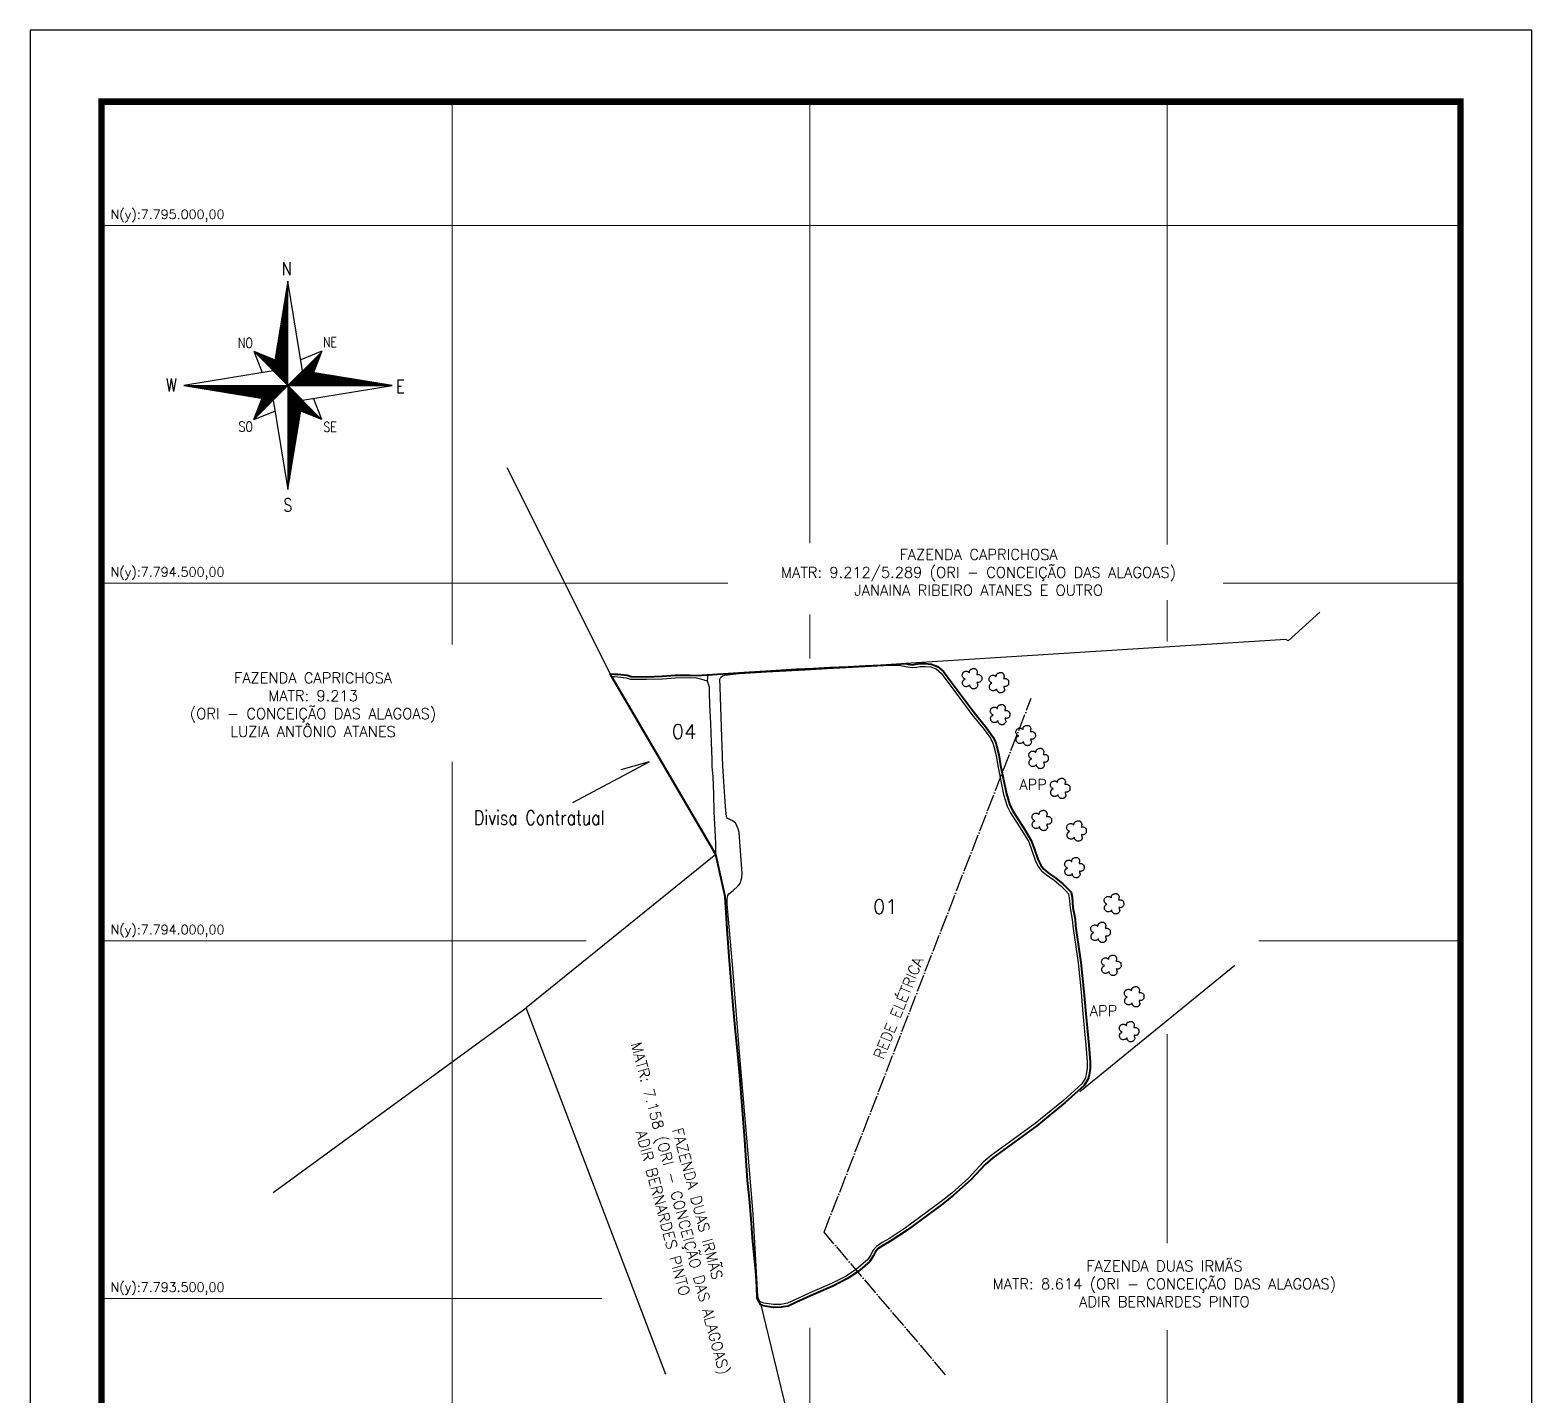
# Model space of a CAD drawing. Header units: millimetres. Extents: x 734910 to 737010, y 7792303 to 7795273.
# Drawn here: x 734910 to 737010, y 7793364 to 7795273 of the extents above; entities that cross this region are included whole.
import ezdxf

# ---------------------------------------------------------------- set-up
doc = ezdxf.new("R2010")
doc.units = ezdxf.units.MM
for name, pattern in [('ACAD_ISO04W100', [30, 24, -3, 0, -3]), ('CONTINUO', [0]), ('LIN0', [0])]:
    doc.linetypes.add(name, pattern=pattern)
doc.layers.add('0114000077', color=1, linetype='Continuous', lineweight=40)
doc.layers.add('MALHA', color=253, linetype='Continuous', lineweight=13)
for name, color, linetype in [('0114000077001', 5, 'Continuous'), ('0114000077004', 5, 'Continuous'), ('CONFRONTANTES', 7, 'Continuous'), ('MARGEM', 5, 'Continuous'), ('MATO', 1, 'Continuous'), ('REDE_DE_LUZ', 6, 'Continuous'), ('SETA_NORTE', 3, 'Continuous'), ('TEXTO', 7, 'Continuous')]:
    doc.layers.add(name, color=color, linetype=linetype)
doc.styles.add('ROMANS', font='romans', dxfattribs={"height": 0.2})
doc.styles.add('SIMPLEX', font='simplex', dxfattribs={"height": 0.2})

# ---------------------------------------------------------------- blocks, each defined once
blk = doc.blocks.new('mato')
at = {"layer": 'MATO', "color": 94, "linetype": 'CONTINUO'}
blk.add_lwpolyline([(734601.6, 7824194.7), (734600.8, 7824194.1), (734600, 7824193.3), (734599.1, 7824192.6), (734598, 7824192.3), (734596.9, 7824192.2), (734595.8, 7824192.2), (734594.9, 7824192.4), (734594.2, 7824192.7), (734593.5, 7824193.1), (734592.9, 7824193.6), (734592.3, 7824194.1), (734591.8, 7824194.7), (734591.5, 7824195.3), (734591.3, 7824195.9), (734591.2, 7824196.6), (734591, 7824197.5), (734591, 7824198.4), (734591, 7824199.3), (734591.2, 7824200), (734591.5, 7824200.5), (734591.9, 7824201), (734592.1, 7824201.5), (734592.4, 7824201.9), (734592.8, 7824202.3), (734594.2, 7824203.2), (734594.7, 7824203.6), (734594.5, 7824203.7), (734593.5, 7824204), (734593.1, 7824204.2), (734592.7, 7824204.5), (734592.3, 7824204.9), (734591.8, 7824205.6), (734591.3, 7824206.3), (734590.9, 7824207.1), (734590.7, 7824208), (734590.6, 7824208.8), (734590.7, 7824209.7), (734590.9, 7824210.7), (734591.3, 7824211.6), (734591.7, 7824212.4), (734592, 7824212.8), (734592.3, 7824213.1), (734592.7, 7824213.4), (734593.3, 7824213.8), (734593.9, 7824214.2), (734594.6, 7824214.5), (734595.3, 7824214.7), (734596, 7824214.8), (734596.6, 7824214.8), (734597.2, 7824214.8), (734597.8, 7824214.7), (734598.2, 7824214.6), (734598.7, 7824214.4), (734599.1, 7824214.3), (734599.5, 7824214), (734600, 7824213.4), (734600.5, 7824213), (734600.9, 7824212.8), (734601.1, 7824213.4), (734601.2, 7824214.2), (734601.3, 7824215.1), (734601.4, 7824215.5), (734601.5, 7824215.8), (734602, 7824216.5), (734602.3, 7824217), (734602.7, 7824217.4), (734603.2, 7824217.6), (734603.7, 7824217.8), (734604.3, 7824218), (734605.3, 7824218.4), (734605.8, 7824218.6), (734606.3, 7824218.7), (734606.9, 7824218.8), (734607.5, 7824218.8), (734608, 7824218.8), (734608.6, 7824218.7), (734609.1, 7824218.6), (734609.5, 7824218.4), (734610, 7824218.1), (734610.4, 7824217.9), (734610.7, 7824217.6), (734611, 7824217.2), (734611.3, 7824216.8), (734611.7, 7824216.3), (734611.9, 7824215.7), (734612.2, 7824215.1), (734612.4, 7824214.6), (734612.5, 7824214), (734612.5, 7824213.3), (734612.2, 7824212.1), (734611.9, 7824210.9), (734611.7, 7824210), (734612.4, 7824209.8), (734613.2, 7824209.9), (734614.1, 7824210), (734614.7, 7824209.9), (734615.4, 7824209.8), (734616, 7824209.5), (734616.6, 7824209.1), (734617.3, 7824208.6), (734617.8, 7824208.1), (734618.2, 7824207.9), (734618.6, 7824207.5), (734618.8, 7824207), (734619, 7824205.5), (734619.1, 7824203.9), (734619.1, 7824202.4), (734618.8, 7824201.5), (734618.4, 7824200.9), (734618, 7824200.3), (734617.5, 7824199.8), (734617, 7824199.3), (734616.5, 7824199), (734615.7, 7824198.7), (734614.9, 7824198.5), (734614.1, 7824198.3), (734613.3, 7824198.6), (734612.6, 7824198.7), (734612.1, 7824198.5), (734612.3, 7824197.3), (734613.2, 7824194.3), (734613.1, 7824193.5), (734613, 7824192.9), (734612.3, 7824191.8), (734611.9, 7824191.2), (734611.4, 7824190.7), (734611, 7824190.3), (734610.6, 7824189.9), (734610.1, 7824189.6), (734609.5, 7824189.4), (734608.8, 7824189.2), (734608.2, 7824189.2), (734607.5, 7824189.1), (734606.8, 7824189.2), (734605.7, 7824189.3), (734605.3, 7824189.5), (734604.8, 7824189.7), (734604.2, 7824190.1), (734603.7, 7824190.7), (734603.2, 7824191.3), (734602.7, 7824191.7), (734602.3, 7824192.2), (734602, 7824192.7), (734601.9, 7824194.3), (734601.7, 7824195)], dxfattribs=at)
blk = doc.blocks.new('A$C7F984228')
at = {"layer": 'SETA_NORTE', "linetype": 'Continuous'}
h = blk.add_hatch(dxfattribs=at)
h.set_pattern_fill('ANSI31', color=256, scale=5, angle=-90, style=0)
h.set_pattern_definition([(315, (-7849212.488, 504478.853), (11.22532015, 11.22532015), [])])
h.paths.add_polyline_path([(2671, 3542), (2716, 3816), (2183, 4030)])
h = blk.add_hatch(dxfattribs=at)
h.set_pattern_fill('ANSI31', color=256, scale=5, angle=180, style=0)
h.set_pattern_definition([(225, (504349.028, 7855425.992), (11.22532015, -11.22532015), [])])
h.paths.add_polyline_path([(3412, 3542), (3686, 3497), (3900, 4030)])
h = blk.add_hatch(dxfattribs=at)
h.set_pattern_fill('ANSI31', color=256, scale=5, style=0)
h.set_pattern_definition([(45, (-498265.35, -7849082.662), (-11.22532015, 11.22532015), [])])
h.paths.add_polyline_path([(2671, 2801), (2397, 2846), (2183, 2313)])
h = blk.add_hatch(dxfattribs=at)
h.set_pattern_fill('ANSI31', color=256, scale=5, angle=90, style=0)
h.set_pattern_definition([(135, (7855296.166, -498135.524), (-11.22532015, -11.22532015), [])])
h.paths.add_polyline_path([(3412, 2801), (3367, 2527), (3900, 2313)])
for p, q in [((3022, 5671), (3042, 5691)), ((3026, 5699), (3042, 5715)), ((3031, 5727), (3042, 5738)), ((3036, 5755), (3042, 5761)), ((3040, 5782), (3042, 5784)), ((2944, 5200), (3042, 5298)), ((2949, 5228), (3042, 5321)), ((2953, 5255), (3042, 5344)), ((2958, 5283), (3042, 5367)), ((2963, 5311), (3042, 5390)), ((2967, 5339), (3042, 5413)), ((2972, 5366), (3042, 5437)), ((2976, 5394), (3042, 5460)), ((2981, 5422), (3042, 5483)), ((2985, 5450), (3042, 5506)), ((2990, 5477), (3042, 5529)), ((2994, 5505), (3042, 5552)), ((2999, 5533), (3042, 5576)), ((3004, 5561), (3042, 5599)), ((3008, 5588), (3042, 5622)), ((3013, 5616), (3042, 5645)), ((3017, 5644), (3042, 5668)), ((2871, 4756), (3042, 4927)), ((2876, 4784), (3042, 4950)), ((2880, 4812), (3042, 4973)), ((2885, 4839), (3042, 4996)), ((2889, 4867), (3042, 5020)), ((2894, 4895), (3042, 5043)), ((2899, 4923), (3042, 5066)), ((2903, 4950), (3042, 5089)), ((2908, 4978), (3042, 5112)), ((2912, 5006), (3042, 5135)), ((2917, 5034), (3042, 5159)), ((2921, 5061), (3042, 5182)), ((2926, 5089), (3042, 5205)), ((2931, 5117), (3042, 5228)), ((2935, 5145), (3042, 5251)), ((2940, 5172), (3042, 5274)), ((2798, 4313), (3042, 4556)), ((2803, 4340), (3042, 4579)), ((2807, 4368), (3042, 4603)), ((2812, 4396), (3042, 4626)), ((2816, 4423), (3042, 4649)), ((2821, 4451), (3042, 4672)), ((2825, 4479), (3042, 4695)), ((2830, 4507), (3042, 4718)), ((2835, 4534), (3042, 4742)), ((2839, 4562), (3042, 4765)), ((2844, 4590), (3042, 4788)), ((2848, 4618), (3042, 4811)), ((2853, 4645), (3042, 4834)), ((2857, 4673), (3042, 4857)), ((2862, 4701), (3042, 4881)), ((2867, 4729), (3042, 4904)), ((2720, 3841), (3042, 4163)), ((2725, 3869), (3042, 4186)), ((2730, 3897), (3042, 4209)), ((2734, 3924), (3042, 4232)), ((2739, 3952), (3042, 4255)), ((2743, 3980), (3042, 4278)), ((2748, 4007), (3042, 4301)), ((2752, 4035), (3042, 4325)), ((2757, 4063), (3042, 4348)), ((2762, 4091), (3042, 4371)), ((2766, 4118), (3042, 4394)), ((2771, 4146), (3042, 4417)), ((2775, 4174), (3042, 4440)), ((2780, 4202), (3042, 4464)), ((2784, 4229), (3042, 4487)), ((2789, 4257), (3042, 4510)), ((2794, 4285), (3042, 4533)), ((2183, 4030), (2716, 3816)), ((2183, 4030), (2397, 3497)), ((2674, 3540), (3042, 3908)), ((2675, 3564), (3042, 3931)), ((2679, 3591), (3042, 3954)), ((2684, 3619), (3042, 3977)), ((2685, 3528), (3042, 3885)), ((2688, 3647), (3042, 4000)), ((2693, 3675), (3042, 4024)), ((2697, 3517), (3042, 3861)), ((2698, 3702), (3042, 4047)), ((2702, 3730), (3042, 4070)), ((2707, 3758), (3042, 4093)), ((2709, 3505), (3042, 3838)), ((2711, 3786), (3042, 4116)), ((2716, 3813), (3042, 4139)), ((2720, 3493), (3042, 3815)), ((2732, 3482), (3042, 3792)), ((3900, 4030), (3367, 3816)), ((3900, 4030), (3686, 3497)), ((2743, 3470), (3042, 3769)), ((2755, 3459), (3042, 3746)), ((2766, 3447), (3042, 3722)), ((2778, 3435), (3042, 3699)), ((2790, 3424), (3042, 3676)), ((2801, 3412), (3042, 3653)), ((2813, 3401), (3042, 3630)), ((2824, 3389), (3042, 3607)), ((2836, 3378), (3042, 3583)), ((2848, 3366), (3042, 3560)), ((2859, 3354), (3042, 3537)), ((2871, 3343), (3042, 3514)), ((2882, 3331), (3042, 3491)), ((2894, 3320), (3042, 3468)), ((2905, 3308), (3042, 3444)), ((2917, 3296), (3042, 3421)), ((3047, 3172), (3417, 3542)), ((3070, 3172), (3437, 3538)), ((3093, 3172), (3457, 3535)), ((3117, 3172), (3477, 3532)), ((3140, 3172), (3497, 3528)), ((3163, 3172), (3516, 3525)), ((3186, 3172), (3536, 3522)), ((3209, 3172), (3556, 3519)), ((3232, 3172), (3576, 3515)), ((3256, 3172), (3596, 3512)), ((3279, 3172), (3616, 3509)), ((3302, 3172), (3636, 3506)), ((3325, 3172), (3656, 3502)), ((3348, 3172), (3676, 3499)), ((3371, 3172), (3695, 3496)), ((3395, 3172), (3715, 3492)), ((3418, 3172), (3735, 3489)), ((3441, 3172), (3755, 3486)), ((3464, 3172), (3775, 3483)), ((3487, 3172), (3795, 3479)), ((3510, 3172), (3815, 3476)), ((3534, 3172), (3835, 3473)), ((3557, 3172), (3855, 3469)), ((3580, 3172), (3874, 3466)), ((3603, 3172), (3894, 3463)), ((3626, 3172), (3914, 3460)), ((3649, 3172), (3934, 3456)), ((3673, 3172), (3954, 3453)), ((3696, 3172), (3974, 3450)), ((3719, 3172), (3994, 3447)), ((3742, 3172), (4014, 3443)), ((3765, 3172), (4034, 3440)), ((3788, 3172), (4053, 3437)), ((3812, 3172), (4073, 3433)), ((3835, 3172), (4093, 3430)), ((3858, 3172), (4113, 3427)), ((3881, 3172), (4133, 3424)), ((3904, 3172), (4153, 3420)), ((3927, 3172), (4173, 3417)), ((3951, 3172), (4193, 3414)), ((3974, 3172), (4213, 3411)), ((3997, 3172), (4232, 3407)), ((4020, 3172), (4252, 3404)), ((428, 3170), (429, 3172)), ((448, 3167), (453, 3172)), ((468, 3164), (476, 3172)), ((488, 3161), (499, 3172)), ((508, 3157), (522, 3172)), ((528, 3154), (545, 3172)), ((548, 3151), (568, 3172)), ((567, 3148), (592, 3172)), ((587, 3144), (615, 3172)), ((607, 3141), (638, 3172)), ((627, 3138), (661, 3172)), ((647, 3134), (684, 3172)), ((667, 3131), (707, 3172)), ((687, 3128), (731, 3172)), ((707, 3125), (754, 3172)), ((727, 3121), (777, 3172)), ((746, 3118), (800, 3172)), ((766, 3115), (823, 3172)), ((786, 3112), (846, 3172)), ((806, 3108), (870, 3172)), ((826, 3105), (893, 3172)), ((846, 3102), (916, 3172)), ((866, 3098), (939, 3172)), ((886, 3095), (962, 3172)), ((906, 3092), (985, 3172)), ((925, 3089), (1009, 3172)), ((945, 3085), (1032, 3172)), ((965, 3082), (1055, 3172)), ((985, 3079), (1078, 3172)), ((1005, 3075), (1101, 3172)), ((1025, 3072), (1124, 3172)), ((1045, 3069), (1148, 3172)), ((1065, 3066), (1171, 3172)), ((1085, 3062), (1194, 3172)), ((1104, 3059), (1217, 3172)), ((1124, 3056), (1240, 3172)), ((1144, 3053), (1263, 3172)), ((1164, 3049), (1287, 3172)), ((1184, 3046), (1310, 3172)), ((1204, 3043), (1333, 3172)), ((1224, 3039), (1356, 3172)), ((1244, 3036), (1379, 3172)), ((1264, 3033), (1402, 3172)), ((1283, 3030), (1426, 3172)), ((1303, 3026), (1449, 3172)), ((1323, 3023), (1472, 3172)), ((1343, 3020), (1495, 3172)), ((1363, 3017), (1518, 3172)), ((1383, 3013), (1541, 3172)), ((1403, 3010), (1565, 3172)), ((1423, 3007), (1588, 3172)), ((1443, 3003), (1611, 3172)), ((1462, 3000), (1634, 3172)), ((1482, 2997), (1657, 3172)), ((1502, 2994), (1680, 3172)), ((1522, 2990), (1704, 3172)), ((1542, 2987), (1727, 3172)), ((1562, 2984), (1750, 3172)), ((1582, 2980), (1773, 3172)), ((1602, 2977), (1796, 3172)), ((1622, 2974), (1819, 3172)), ((1641, 2971), (1843, 3172)), ((1661, 2967), (1866, 3172)), ((1681, 2964), (1889, 3172)), ((1701, 2961), (1912, 3172)), ((1721, 2958), (1935, 3172)), ((1741, 2954), (1958, 3172)), ((1761, 2951), (1982, 3172)), ((1781, 2948), (2005, 3172)), ((1801, 2944), (2028, 3172)), ((1820, 2941), (2051, 3172)), ((1840, 2938), (2074, 3172)), ((1860, 2935), (2097, 3172)), ((1880, 2931), (2120, 3172)), ((1900, 2928), (2144, 3172)), ((1920, 2925), (2167, 3172)), ((1940, 2921), (2190, 3172)), ((1960, 2918), (2213, 3172)), ((1980, 2915), (2236, 3172)), ((1999, 2912), (2259, 3172)), ((2019, 2908), (2283, 3172)), ((2039, 2905), (2306, 3172)), ((2059, 2902), (2329, 3172)), ((2079, 2899), (2352, 3172)), ((2099, 2895), (2375, 3172)), ((2119, 2892), (2398, 3172)), ((2139, 2889), (2422, 3172)), ((2159, 2885), (2445, 3172)), ((2178, 2882), (2468, 3172)), ((3042, 3172), (2183, 2313)), ((2198, 2879), (2491, 3172)), ((2218, 2876), (2514, 3172)), ((2238, 2872), (2537, 3172)), ((2258, 2869), (2561, 3172)), ((2278, 2866), (2584, 3172)), ((2298, 2863), (2607, 3172)), ((2318, 2859), (2630, 3172)), ((2338, 2856), (2653, 3172)), ((2357, 2853), (2676, 3172)), ((2377, 2849), (2700, 3172)), ((2397, 2846), (2723, 3172)), ((2417, 2843), (2746, 3172)), ((2437, 2840), (2769, 3172)), ((2457, 2836), (2792, 3172)), ((2477, 2833), (2815, 3172)), ((2497, 2830), (2839, 3172)), ((2517, 2826), (2862, 3172)), ((2536, 2823), (2885, 3172)), ((2556, 2820), (2908, 3172)), ((2576, 2817), (2931, 3172)), ((2596, 2813), (2954, 3172)), ((2616, 2810), (2978, 3172)), ((2636, 2807), (3001, 3172)), ((2656, 2804), (3024, 3172)), ((2929, 3285), (3042, 3398)), ((2940, 3273), (3042, 3375)), ((2952, 3262), (3042, 3352)), ((2963, 3250), (3042, 3329)), ((2975, 3239), (3042, 3305)), ((2987, 3227), (3042, 3282)), ((2998, 3215), (3042, 3259)), ((3010, 3204), (3042, 3236)), ((3021, 3192), (3042, 3213)), ((3033, 3181), (3042, 3190)), ((3042, 3166), (3044, 3169)), ((3042, 3143), (3056, 3157)), ((3042, 3120), (3068, 3146)), ((3042, 3097), (3079, 3134)), ((3042, 3074), (3091, 3123)), ((3042, 3051), (3102, 3111)), ((3042, 3027), (3114, 3100)), ((3042, 3004), (3126, 3088)), ((3042, 2981), (3137, 3076)), ((3042, 2958), (3149, 3065)), ((3042, 2935), (3160, 3053)), ((3042, 2912), (3172, 3042)), ((3042, 2888), (3183, 3030)), ((4043, 3172), (4272, 3401)), ((4066, 3172), (4292, 3397)), ((4090, 3172), (4312, 3394)), ((4113, 3172), (4332, 3391)), ((4136, 3172), (4352, 3388)), ((4159, 3172), (4372, 3384)), ((4182, 3172), (4392, 3381)), ((4205, 3172), (4411, 3378)), ((4228, 3172), (4431, 3374)), ((4252, 3172), (4451, 3371)), ((4275, 3172), (4471, 3368)), ((4298, 3172), (4491, 3365)), ((4321, 3172), (4511, 3361)), ((4344, 3172), (4531, 3358)), ((4367, 3172), (4551, 3355)), ((4391, 3172), (4571, 3352)), ((4414, 3172), (4590, 3348)), ((4437, 3172), (4610, 3345)), ((4460, 3172), (4630, 3342)), ((4483, 3172), (4650, 3338)), ((4506, 3172), (4670, 3335)), ((4530, 3172), (4690, 3332)), ((4553, 3172), (4710, 3329)), ((4576, 3172), (4730, 3325)), ((4599, 3172), (4750, 3322)), ((4622, 3172), (4769, 3319)), ((4645, 3172), (4789, 3316)), ((4669, 3172), (4809, 3312)), ((4692, 3172), (4829, 3309)), ((4715, 3172), (4849, 3306)), ((4738, 3172), (4869, 3302)), ((4761, 3172), (4889, 3299)), ((4784, 3172), (4909, 3296)), ((4808, 3172), (4929, 3293)), ((4831, 3172), (4948, 3289)), ((4854, 3172), (4968, 3286)), ((4877, 3172), (4988, 3283)), ((4900, 3172), (5008, 3279)), ((4923, 3172), (5028, 3276)), ((4947, 3172), (5048, 3273)), ((4970, 3172), (5068, 3270)), ((4993, 3172), (5088, 3266)), ((5016, 3172), (5108, 3263)), ((5039, 3172), (5127, 3260)), ((5062, 3172), (5147, 3257)), ((5086, 3172), (5167, 3253)), ((5109, 3172), (5187, 3250)), ((5132, 3172), (5207, 3247)), ((5155, 3172), (5227, 3243)), ((5178, 3172), (5247, 3240)), ((5201, 3172), (5267, 3237)), ((5225, 3172), (5287, 3234)), ((5248, 3172), (5306, 3230)), ((5271, 3172), (5326, 3227)), ((5294, 3172), (5346, 3224)), ((5317, 3172), (5366, 3221)), ((5340, 3172), (5386, 3217)), ((5364, 3172), (5406, 3214)), ((5387, 3172), (5426, 3211)), ((5410, 3172), (5446, 3207)), ((5433, 3172), (5466, 3204)), ((5456, 3172), (5485, 3201)), ((5479, 3172), (5505, 3198)), ((5503, 3172), (5525, 3194)), ((5526, 3172), (5545, 3191)), ((5549, 3172), (5565, 3188)), ((5572, 3172), (5585, 3184)), ((5595, 3172), (5605, 3181)), ((5618, 3172), (5625, 3178)), ((5642, 3172), (5645, 3175)), ((2183, 2313), (2397, 2846)), ((3042, 2865), (3195, 3018)), ((3042, 2842), (3207, 3007)), ((3042, 2819), (3218, 2995)), ((3042, 2796), (3230, 2984)), ((3042, 2773), (3241, 2972)), ((3042, 2749), (3253, 2961)), ((3042, 2726), (3265, 2949)), ((3042, 2703), (3276, 2937)), ((3042, 2680), (3288, 2926)), ((3042, 2657), (3299, 2914)), ((3042, 2634), (3311, 2903)), ((3042, 2610), (3322, 2891)), ((3042, 2587), (3334, 2879)), ((3042, 2564), (3346, 2868)), ((3042, 2541), (3357, 2856)), ((3042, 2518), (3369, 2845)), ((3042, 2495), (3380, 2833)), ((3042, 2471), (3392, 2822)), ((3042, 2448), (3404, 2810)), ((3042, 2425), (3411, 2795)), ((3042, 2402), (3407, 2767)), ((3042, 2379), (3402, 2739)), ((3042, 2356), (3398, 2712)), ((3042, 2332), (3393, 2684)), ((3042, 2309), (3389, 2656)), ((3900, 2313), (3686, 2846)), ((2183, 2313), (2716, 2527)), ((3042, 2286), (3384, 2628)), ((3042, 2263), (3379, 2601)), ((3042, 2240), (3375, 2573)), ((3042, 2217), (3370, 2545)), ((3042, 2193), (3366, 2517)), ((3042, 2170), (3361, 2490)), ((3042, 2147), (3357, 2462)), ((3042, 2124), (3352, 2434)), ((3042, 2101), (3347, 2406)), ((3042, 2078), (3343, 2379)), ((3042, 2055), (3338, 2351)), ((3042, 2031), (3334, 2323)), ((3042, 2008), (3329, 2296)), ((3042, 1985), (3325, 2268)), ((3900, 2313), (3367, 2527)), ((3042, 1962), (3320, 2240)), ((3042, 1939), (3316, 2212)), ((3042, 1916), (3311, 2185)), ((3042, 1892), (3306, 2157)), ((3042, 1869), (3302, 2129)), ((3042, 1846), (3297, 2101)), ((3042, 1823), (3293, 2074)), ((3042, 1800), (3288, 2046)), ((3042, 1777), (3284, 2018)), ((3042, 1753), (3279, 1990)), ((3042, 1730), (3274, 1963)), ((3042, 1707), (3270, 1935)), ((3042, 1684), (3265, 1907)), ((3042, 1661), (3261, 1880)), ((3042, 1638), (3256, 1852)), ((3042, 1614), (3252, 1824)), ((3042, 1591), (3247, 1796)), ((3042, 1568), (3242, 1769)), ((3042, 1545), (3238, 1741)), ((3042, 1522), (3233, 1713)), ((3042, 1499), (3229, 1685)), ((3042, 1475), (3224, 1658)), ((3042, 1452), (3220, 1630)), ((3042, 1429), (3215, 1602)), ((3042, 1406), (3210, 1575)), ((3042, 1383), (3206, 1547)), ((3042, 1360), (3201, 1519)), ((3042, 1336), (3197, 1491)), ((3042, 1313), (3192, 1464)), ((3042, 1290), (3188, 1436)), ((3042, 1267), (3183, 1408)), ((3042, 1244), (3178, 1380)), ((3042, 1221), (3174, 1353)), ((3042, 1197), (3169, 1325)), ((3042, 1174), (3165, 1297)), ((3042, 1151), (3160, 1269)), ((3042, 1128), (3156, 1242)), ((3042, 1105), (3151, 1214)), ((3042, 1082), (3146, 1186)), ((3042, 1058), (3142, 1159)), ((3042, 1035), (3137, 1131)), ((3042, 1012), (3133, 1103)), ((3042, 989), (3128, 1075)), ((3042, 966), (3124, 1048)), ((3042, 943), (3119, 1020)), ((3042, 919), (3115, 992)), ((3042, 896), (3110, 964)), ((3042, 873), (3105, 937)), ((3042, 850), (3101, 909)), ((3042, 827), (3096, 881)), ((3042, 804), (3092, 853)), ((3042, 780), (3087, 826)), ((3042, 757), (3083, 798)), ((3042, 734), (3078, 770)), ((3042, 711), (3073, 743)), ((3042, 688), (3069, 715)), ((3042, 665), (3064, 687)), ((3042, 641), (3060, 659)), ((3042, 618), (3055, 632)), ((3042, 595), (3051, 604)), ((3042, 572), (3046, 576))]:
    blk.add_line(p, q, dxfattribs=at)
blk.add_lwpolyline([(3412, 2801), (5663, 3172), (3412, 3542), (3042, 5792), (2671, 3542), (421, 3172), (2671, 2801), (3042, 551)], close=True, dxfattribs=at)
for points in [[(3042, 3172), (3042, 5792)], [(3042, 3172), (2671, 3542)], [(3042, 3172), (3412, 3542)], [(421, 3172), (5663, 3172)], [(3042, 3172), (2671, 2801)], [(3042, 3172), (3412, 2801)], [(3042, 3172), (3042, 551)]]:
    blk.add_lwpolyline(points, dxfattribs=at)
at = {"layer": 'TEXTO', "color": 0, "lineweight": 30, "style": 'ROMANS', "width": 0.8}
for s, height, p in [('N ', 325, (2890, 5949)), ('NO', 250, (1784, 4117)), ('NE', 250, (3926, 4135)), ('W', 325, (-25, 3016)), ('E', 325, (5767, 2986)), ('SO', 250, (1801, 2010)), ('SE', 250, (3938, 2001)), ('S', 325, (2930, 0))]:
    blk.add_text(s, height=height, dxfattribs=at).set_placement(p)

msp = doc.modelspace()

# ---------------------------------------------------------------- linework, layer by layer
msp.add_lwpolyline([(735857.3, 7794363.1), (735858.3, 7794372.1)])
at = {"layer": '0114000077', "linetype": 'Continuous'}
msp.add_lwpolyline([(735935, 7793489.5), (735931.6, 7793491.1), (735926.6, 7793500.4), (735926.2, 7793516.9), (735924.6, 7793537.9), (735922.4, 7793560.7), (735920.1, 7793584.9), (735918.2, 7793611.9), (735915.9, 7793639.3), (735913.2, 7793664.7), (735911, 7793692.9), (735909.2, 7793721.7), (735907.1, 7793751.6), (735904.7, 7793781.3), (735902.2, 7793811.4), (735899.7, 7793842.2), (735896.4, 7793873.8), (735893.2, 7793909.6), (735890.4, 7793943.7), (735887.3, 7793978.1), (735885, 7794009.7), (735883.4, 7794039.2), (735881.9, 7794061.8), (735869, 7794120.6), (735723.4, 7794369.1), (735721, 7794373.2), (735727, 7794372.9), (735731.9, 7794372.8), (735744.8, 7794371.4), (735750.5, 7794369.3), (735771.8, 7794369.1), (735793.8, 7794370), (735812.1, 7794371.4), (735832.1, 7794371.6), (735842, 7794371.1), (735878.6, 7794373.3), (735915.3, 7794375.6), (735938.8, 7794377), (735960, 7794378.5), (735981, 7794379.6), (736004.7, 7794380.6), (736028, 7794381.9), (736053.6, 7794383.1), (736077.8, 7794384.4), (736099.3, 7794385.4), (736121.2, 7794386.8), (736134.5, 7794387.5), (736137.7, 7794386.8), (736143.7, 7794386), (736148.5, 7794386.8), (736154.1, 7794387.6), (736161.6, 7794387.6), (736169.7, 7794386.9), (736178.8, 7794383.6), (736187.3, 7794376.6), (736192.2, 7794369.4), (736202.2, 7794356.4), (736230.1, 7794319), (736247.3, 7794297.6), (736256.2, 7794285.2), (736259.9, 7794278), (736261.4, 7794272.7), (736264.5, 7794259.8), (736267, 7794245.2), (736275.1, 7794205.4), (736279.9, 7794189.7), (736284.3, 7794180.9), (736300.2, 7794156.2), (736309.8, 7794140.4), (736314.1, 7794129.1), (736319, 7794114.3), (736323.1, 7794105.9), (736327.1, 7794100.6), (736333.3, 7794095.2), (736344.3, 7794087.8), (736353.9, 7794079.8), (736361.1, 7794072.6), (736365.4, 7794067.8), (736366.8, 7794060.8), (736368.1, 7794046.5), (736371, 7794030.1), (736371.8, 7794021.1), (736379.2, 7793969.6), (736383.3, 7793928.5), (736386.1, 7793898.1), (736390.2, 7793854.2), (736392.1, 7793831), (736392.1, 7793821.7), (736390.7, 7793812.3), (736388.9, 7793806), (736383.8, 7793797.5), (736357.4, 7793773.7), (736317.6, 7793741.5), (736256.2, 7793696.4), (736245.4, 7793687.4), (736225.5, 7793665.8), (736201.2, 7793644.2), (736186.1, 7793632.3), (736136.4, 7793595.4), (736113.7, 7793580.6), (736103.3, 7793574.5), (736095.8, 7793569.8), (736091.8, 7793564.9), (736089, 7793559), (736083.7, 7793551.4), (736067.9, 7793537.8), (736053, 7793527.8), (736032.2, 7793517.2), (736005.4, 7793505.4), (735981.8, 7793494.6), (735969.9, 7793489.4), (735960.1, 7793487.7), (735949.3, 7793487.5)], close=True, dxfattribs=at)
at = {"layer": '0114000077001'}
msp.add_lwpolyline([(735874.4, 7794365.6), (735875.7, 7794368.7), (735878, 7794370.3), (735881.3, 7794371.3), (735892.4, 7794373), (735901.4, 7794373.6), (735939.4, 7794376.2), (735993.6, 7794378.7), (736024.6, 7794380.8), (736051.2, 7794381.9), (736103, 7794384.7), (736124.8, 7794385.3), (736137, 7794382.9), (736143.7, 7794381.9), (736149.2, 7794382.8), (736154.4, 7794383.6), (736161.4, 7794383.6), (736168.8, 7794383), (736176.8, 7794380.1), (736184.3, 7794373.9), (736188.9, 7794367.1), (736199, 7794353.9), (736226.9, 7794316.5), (736244.1, 7794295.2), (736252.8, 7794283.1), (736256.1, 7794276.5), (736257.5, 7794271.7), (736260.6, 7794259), (736263, 7794244.5), (736271.2, 7794204.4), (736276.2, 7794188.2), (736280.8, 7794178.9), (736296.8, 7794154.1), (736306.2, 7794138.6), (736310.3, 7794127.8), (736315.3, 7794112.8), (736319.7, 7794103.8), (736324.1, 7794097.9), (736330.9, 7794092.1), (736341.9, 7794084.6), (736351.2, 7794076.9), (736358.1, 7794069.8), (736361.7, 7794065.9), (736362.8, 7794060.2), (736364.1, 7794046), (736367, 7794029.6), (736367.8, 7794020.6), (736375.3, 7793969.1), (736379.4, 7793928.1), (736382.1, 7793897.8), (736386.3, 7793853.9), (736388.1, 7793830.9), (736388.1, 7793822), (736386.8, 7793813.1), (736385.2, 7793807.7), (736380.7, 7793800.1), (736354.8, 7793776.8), (736315.2, 7793744.7), (736253.8, 7793699.6), (736242.6, 7793690.3), (736222.7, 7793668.6), (736198.6, 7793647.3), (736183.7, 7793635.4), (736134.1, 7793598.7), (736111.6, 7793584), (736101.3, 7793578), (736093.2, 7793572.8), (736088.5, 7793567.1), (736085.5, 7793561), (736080.7, 7793554.1), (736065.5, 7793541), (736051, 7793531.2), (736030.5, 7793520.8), (736003.7, 7793509.1), (735980.2, 7793498.3), (735968.8, 7793493.2), (735959.7, 7793491.7), (735949.5, 7793491.5), (735936.1, 7793493.4), (735931.3, 7793495.3), (735928.8, 7793497.9), (735927.6, 7793502.5), (735924.3, 7793561.8), (735920.8, 7793617.9), (735912.7, 7793719), (735902.3, 7793838.4), (735891.9, 7793966.8), (735884.8, 7794051.1), (735884.6, 7794058.7), (735885.4, 7794063.5), (735887, 7794065.6), (735892.8, 7794070.5), (735899.7, 7794076.3), (735902.9, 7794080.2), (735905.3, 7794088.6), (735905.6, 7794094.3), (735904.4, 7794113.3), (735901.5, 7794151.3), (735899.9, 7794156.6), (735896.5, 7794164.9), (735891.3, 7794168.4), (735886.5, 7794170.6), (735884.8, 7794171.6), (735883.6, 7794173.5), (735882.4, 7794187.8), (735881.5, 7794201.1), (735878.7, 7794244.1), (735876.3, 7794312.6), (735874.7, 7794355.2)], close=True, dxfattribs=at)
at = {"layer": '0114000077004'}
msp.add_lwpolyline([(735869, 7794120.6), (735868.6, 7794135.4), (735867.8, 7794155.2), (735866.6, 7794179.8), (735865.9, 7794205), (735865, 7794229.5), (735863.5, 7794243.3), (735863.7, 7794253.2), (735862.8, 7794277.5), (735861.8, 7794303.8), (735860.3, 7794330.2), (735859.9, 7794346.9), (735860, 7794354.4), (735857.3, 7794363.1), (735847.6, 7794365.8), (735841.5, 7794367.1), (735832.1, 7794367.6), (735812.3, 7794367.4), (735794.1, 7794366), (735771.9, 7794365.1), (735749.8, 7794365.3), (735743.9, 7794367.4), (735731.6, 7794368.8), (735726.9, 7794368.9), (735723.4, 7794369.1)], close=True, dxfattribs=at)
at = {"layer": 'CONFRONTANTES'}
for points in [[(735576.4, 7794661.8), (735721, 7794373.2)], [(736713.2, 7794459.7), (736669.1, 7794419.2), (736665.9, 7794421.2), (736134.5, 7794387.5)], [(735869, 7794120.6), (735603.7, 7793906.5)], [(736377.7, 7793789.5), (736594.4, 7793965.8)], [(735249.8, 7793648.1), (735603.7, 7793906.5)], [(735799.1, 7793393.8), (735603.7, 7793906.5)], [(735931.6, 7793491.1), (735981.7, 7793285.2)]]:
    msp.add_lwpolyline(points, dxfattribs=at)
at = {"layer": 'MALHA'}
for points in [[(735500, 7794414.4), (735500, 7795173.3)], [(736000, 7794555.9), (736000, 7795173.3)], [(736500, 7794554), (736500, 7795173.3)], [(735009.9, 7795000), (736909.9, 7795000)], [(735009.9, 7794500), (735885.5, 7794500)], [(736578, 7794500), (736909.9, 7794500)], [(736500, 7794418.5), (736500, 7794476.2)], [(736000, 7794394.9), (736000, 7794456.3)], [(735500, 7793134.7), (735500, 7794250.2)], [(735009.9, 7794000), (735687.4, 7794000)], [(736628, 7794000), (736909.9, 7794000)], [(736500, 7793577.4), (736500, 7793869.4)], [(735009.9, 7793500), (735709.5, 7793500)], [(736000, 7793134.7), (736000, 7793458.7)], [(736500, 7793173.4), (736500, 7793455.4)]]:
    msp.add_lwpolyline(points, dxfattribs=at)
at = {"layer": 'MARGEM', "color": 174, "linetype": 'LIN0', "elevation": 1127.4, "flags": 128}
msp.add_lwpolyline([(737009.9, 7792303.3), (737009.9, 7795273.3), (734909.9, 7795273.3), (734909.9, 7792303.3)], close=True, dxfattribs=at)
at = {"layer": 'MARGEM', "color": 174, "linetype": 'LIN0', "const_width": 9.09, "elevation": 1127.4, "flags": 128}
msp.add_lwpolyline([(736909.9, 7792608.6), (736909.9, 7795173.3), (735009.9, 7795173.3), (735009.9, 7792608.6)], dxfattribs=at)
at = {"layer": 'REDE_DE_LUZ', "linetype": 'ACAD_ISO04W100'}
msp.add_lwpolyline([(736190.1, 7793393.3), (736020.2, 7793592.6), (736309.8, 7794339.3)], dxfattribs=at)
at = {"layer": 'TEXTO', "color": 1}
msp.add_lwpolyline([(735669, 7794193.2), (735775.5, 7794250.2), (735735.8, 7794239)], dxfattribs=at)

# ---------------------------------------------------------------- block references
at = {"linetype": 'ByBlock', "xscale": 0.05556318681320199, "yscale": 0.05556318681320199, "zscale": 0.05556318681320199}
msp.add_blockref('A$C7F984228', (735101.4, 7794600.3, 1127.4), dxfattribs=at)
at = {"layer": 'MATO', "linetype": 'Continuous', "xscale": 0.9581204603076756, "yscale": 0.9581204603076756, "zscale": 0.9581204603076756}
for p in [(32387, 297836.6, 563.7), (32424.6, 297831, 563.7), (32426.3, 297786.4), (32462, 297757.1, 563.7), (32480.1, 297725, 563.7), (32510.3, 297683.2, 563.7), (32484.6, 297638.3), (32533.2, 297623.6, 563.7), (32530.2, 297572.5, 563.7), (32585.5, 297521.8, 563.7), (32566.7, 297481.9, 563.7), (32581.8, 297435.8, 563.7), (32613.8, 297391.9, 563.7), (32606.6, 297343.1, 1127.4)]:
    msp.add_blockref('mato', p, dxfattribs=at)

# ---------------------------------------------------------------- texts
at = {"layer": 'MALHA', "char_height": 13, "width": 172.714, "attachment_point": 1, "style": 'ROMANS'}
for s, insert in [('N(y):7.795.000,00', (735022.4, 7795022.2, 1127.4)), ('N(y):7.794.500,00', (735022.4, 7794522.2, 1127.4)), ('N(y):7.794.000,00', (735022.4, 7794022.2, 1127.4)), ('N(y):7.793.500,00', (735022.4, 7793522.2, 1127.4))]:
    msp.add_mtext(s, dxfattribs=dict(at, insert=insert))
at = {"layer": 'MARGEM', "color": 3, "linetype": 'ByBlock', "char_height": 20, "attachment_point": 1, "style": 'ROMANS'}
for s, insert in [('{\\C7;04}', (735807.2, 7794302.6, 563.7)), ('{\\C7;01}', (736088.6, 7794057.6, 563.7))]:
    msp.add_mtext_dynamic_manual_height_columns(s, width=44.863, gutter_width=1, heights=[-20.2], dxfattribs=dict(at, insert=insert))
at = {"layer": 'REDE_DE_LUZ', "linetype": 'CONTINUO', "insert": (736124.2, 7793906.1, 1127.4), "char_height": 15, "attachment_point": 5, "rotation": 68, "style": 'ROMANS'}
msp.add_mtext_dynamic_manual_height_columns('REDE ELÉTRICA', width=484.521, gutter_width=1, heights=[-17.9], dxfattribs=at)
at = {"layer": 'TEXTO', "linetype": 'Continuous', "style": 'SIMPLEX'}
for p in [(736293, 7794211), (736391.6, 7793894.6)]:
    msp.add_text('APP', height=15, dxfattribs=at).set_placement(p)
at = {"layer": 'TEXTO', "color": 1, "lineweight": 40, "style": 'ROMANS', "width": 0.8}
msp.add_text('Divisa Contratual', height=20, dxfattribs=at).set_placement((735530.6, 7794162.1))
at = {"layer": 'TEXTO', "char_height": 15, "attachment_point": 5, "style": 'ROMANS'}
for s, insert, width in [('\\A1;FAZENDA CAPRICHOSA^JMATR: 9.212/5.289 (ORI - CONCEIÇÃO DAS ALAGOAS)^JJANAINA RIBEIRO ATANES E OUTRO', (736236.2, 7794515.1, 563.7), 915.135), ('FAZENDA CAPRICHOSA^JMATR: 9.213\\P(ORI - CONCEIÇÃO DAS ALAGOAS)^JLUZIA ANTÔNIO ATANES', (735305.6, 7794330.1, 563.7), 873.19), ('FAZENDA DUAS IRMÃS^JMATR: 8.614 (ORI - CONCEIÇÃO DAS ALAGOAS)^JADIR BERNARDES PINTO', (736496, 7793520.3, 563.7), 856.845)]:
    msp.add_mtext(s, dxfattribs=dict(at, insert=insert, width=width))
at = {"layer": 'TEXTO', "insert": (735819.1, 7793625.9, 563.7), "char_height": 15, "width": 819.612, "attachment_point": 5, "rotation": 285, "style": 'ROMANS'}
msp.add_mtext('FAZENDA DUAS IRMÃS ^JMATR: 7.158 (ORI - CONCEIÇÃO DAS ALAGOAS)^JADIR BERNARDES PINTO', dxfattribs=at)

doc.saveas('drawing.dxf')
